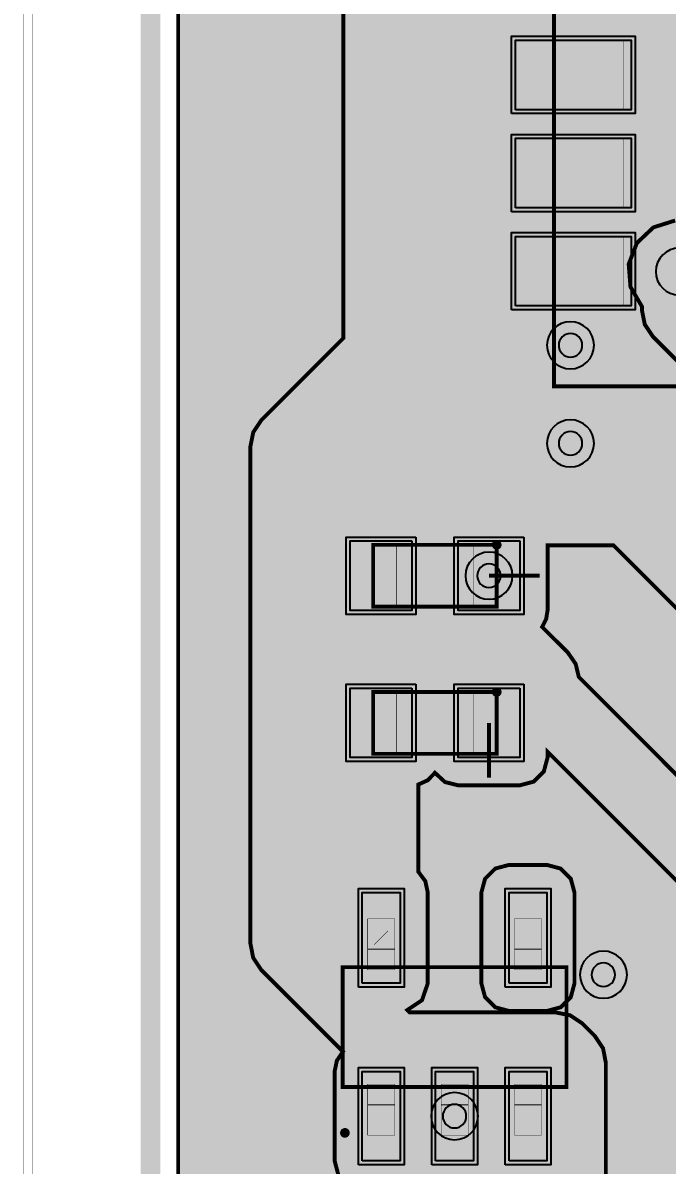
# Model space of a CAD drawing. Header units: millimetres. Extents: x -37.3 to -4.1, y -46.3 to 7.
# Drawn here: x -35.94 to -27.6, y -29.85 to -15.07 of the extents above; entities that cross this region are included whole.
import ezdxf

# ---------------------------------------------------------------- set-up
doc = ezdxf.new("R2010")
doc.units = ezdxf.units.MM
doc.header["$MEASUREMENT"] = 0
for name, color, linetype, true_color in [('Board-Outline-Layer', 7, 'Continuous', 0xff00ff), ('Bottom-Layer', 7, 'Continuous', 0x0000ff), ('Component-Marking-Layer', 7, 'Continuous', 0x66ffcc), ('Component-Shape-Layer', 7, 'Continuous', 0x00cccc), ('Document-Layer', 7, 'Continuous', 0xffffff), ('Hole-Layer', 7, 'Continuous', 0x222222), ('Multi-Layer', 7, 'Continuous', 0xc0c0c0), ('Pin-Floating-Layer', 7, 'Continuous', 0xff99ff), ('Pin-Soldering-Layer', 7, 'Continuous', 0xcc9999), ('Top-Layer', 7, 'Continuous', 0xff0000), ('Top-Paste-Mask-Layer', 7, 'Continuous', 0x808080), ('Top-Silkscreen-Layer', 7, 'Continuous', 0xffcc00), ('Top-Solder-Mask-Layer', 7, 'Continuous', 0x800080)]:
    doc.layers.add(name, color=color, linetype=linetype, true_color=true_color)

msp = doc.modelspace()

# ---------------------------------------------------------------- hatches: boundary and pattern name
at = {"layer": 'Bottom-Layer'}
for points in [[(-12.201, -44.642), (-15.371, -44.642), (-15.125, -44.428), (-14.965, -44.144), (-14.91, -43.823), (-14.91, -43.223), (-15.005, -42.807), (-15.271, -42.474), (-15.655, -42.289), (-16.081, -42.289), (-16.465, -42.474), (-16.731, -42.807), (-16.826, -43.223), (-16.826, -43.823), (-16.771, -44.144), (-16.611, -44.428), (-16.366, -44.642), (-24.02, -44.642), (-23.775, -44.428), (-23.615, -44.144), (-23.56, -43.823), (-23.56, -43.223), (-23.655, -42.807), (-23.921, -42.474), (-24.305, -42.289), (-24.731, -42.289), (-25.115, -42.474), (-25.381, -42.807), (-25.476, -43.223), (-25.476, -43.823), (-25.421, -44.144), (-25.261, -44.428), (-25.016, -44.642), (-30.652, -44.642), (-30.373, -44.275), (-30.232, -43.837), (-30.246, -43.376), (-30.414, -42.946), (-30.715, -42.598), (-31.116, -42.37), (-30.847, -42.026), (-30.724, -41.607), (-30.765, -41.173), (-30.964, -40.784), (-31.293, -40.497), (-31.02, -40.276), (-30.825, -39.982), (-26.167, -39.982), (-25.186, -40.963), (-25.029, -41.068), (-24.843, -41.105), (-15.207, -41.105), (-14.567, -41.745), (-14.41, -41.85), (-14.224, -41.887), (-11.684, -41.887), (-11.498, -41.85), (-11.341, -41.745), (-8.039, -38.443), (-7.934, -38.286), (-7.897, -38.1), (-7.897, -35.123), (-7.746, -34.858), (-7.729, -34.554), (-7.851, -34.274), (-8.085, -34.078), (-8.382, -34.008), (-8.679, -34.078), (-8.913, -34.274), (-9.035, -34.554), (-9.018, -34.858), (-8.867, -35.123), (-8.867, -37.899), (-11.438, -40.47), (-11.499, -40.322), (-11.593, -40.193), (-11.593, -39.314), (-11.442, -39.049), (-11.425, -38.745), (-11.547, -38.465), (-11.781, -38.269), (-12.078, -38.199), (-12.375, -38.269), (-12.609, -38.465), (-12.73, -38.745), (-12.714, -39.049), (-12.563, -39.314), (-12.563, -40.193), (-12.699, -40.412), (-12.741, -40.666), (-12.683, -40.917), (-14.023, -40.917), (-14.663, -40.277), (-14.82, -40.172), (-15.006, -40.135), (-15.035, -40.135), (-14.979, -39.958), (-14.96, -39.773), (-14.96, -38.873), (-15.05, -38.479), (-15.302, -38.163), (-15.666, -37.988), (-16.07, -37.988), (-16.434, -38.163), (-16.686, -38.479), (-16.776, -38.873), (-16.776, -39.37), (-17.049, -39.182), (-17.378, -39.139), (-17.69, -39.25), (-17.917, -39.491), (-18.01, -39.809), (-17.948, -40.135), (-22.438, -40.135), (-22.376, -39.809), (-22.468, -39.491), (-22.696, -39.25), (-23.008, -39.139), (-23.337, -39.182), (-23.61, -39.37), (-23.61, -38.873), (-23.7, -38.479), (-23.952, -38.163), (-24.316, -37.988), (-24.72, -37.988), (-25.084, -38.163), (-25.336, -38.479), (-25.426, -38.873), (-25.426, -39.351), (-25.623, -39.154), (-25.781, -39.049), (-25.966, -39.012), (-30.825, -39.012), (-31.02, -38.719), (-31.293, -38.497), (-30.964, -38.21), (-30.765, -37.821), (-30.724, -37.387), (-30.847, -36.968), (-31.116, -36.624), (-30.706, -36.389), (-30.402, -36.028), (-30.24, -35.585), (-30.239, -35.113), (-30.4, -34.669), (-30.703, -34.307), (-31.112, -34.071), (-31.577, -33.989), (-32.177, -33.989), (-32.642, -34.071), (-33.051, -34.307), (-33.354, -34.669), (-33.515, -35.113), (-33.514, -35.585), (-33.352, -36.028), (-33.048, -36.389), (-32.638, -36.624), (-32.907, -36.968), (-33.03, -37.387), (-32.989, -37.821), (-32.79, -38.21), (-32.461, -38.497), (-32.767, -38.756), (-32.966, -39.103), (-33.035, -39.497), (-32.966, -39.891), (-32.767, -40.238), (-32.461, -40.497), (-32.79, -40.784), (-32.989, -41.173), (-33.03, -41.607), (-32.907, -42.026), (-32.638, -42.37), (-33.039, -42.598), (-33.34, -42.946), (-33.508, -43.376), (-33.522, -43.837), (-33.381, -44.275), (-33.102, -44.642), (-33.932, -44.642), (-33.932, -0.358), (-6.648, -0.358), (-6.648, -44.642), (-7.808, -44.642), (-7.771, -44.555), (-7.759, -44.461), (-7.759, -42.661), (-7.807, -42.482), (-7.938, -42.351), (-8.117, -42.303), (-9.917, -42.303), (-10.096, -42.351), (-10.227, -42.482), (-10.275, -42.661), (-10.275, -44.461), (-10.263, -44.555), (-10.226, -44.642), (-10.913, -44.642), (-10.564, -44.334), (-10.351, -43.92), (-10.303, -43.457), (-10.427, -43.009), (-10.705, -42.635), (-11.1, -42.389), (-11.557, -42.303), (-12.014, -42.389), (-12.409, -42.635), (-12.687, -43.009), (-12.811, -43.457), (-12.763, -43.92), (-12.55, -44.334)], [(-19.441, -26.788), (-19.28, -26.528), (-19.253, -26.224), (-19.365, -25.94), (-19.592, -25.737), (-19.886, -25.656), (-22.841, -22.701), (-22.747, -22.649), (-22.662, -22.582), (-19.049, -22.582), (-18.863, -22.545), (-18.706, -22.44), (-18.265, -21.999), (-18.135, -21.981), (-18.011, -21.939), (-18.011, -25.406), (-18.162, -25.671), (-18.179, -25.975), (-18.057, -26.255), (-17.823, -26.451), (-17.526, -26.521), (-17.229, -26.451), (-16.995, -26.255), (-16.873, -25.975), (-16.89, -25.671), (-17.041, -25.406), (-17.041, -20.648), (-16.868, -20.475), (-16.573, -20.394), (-16.346, -20.19), (-16.235, -19.907), (-16.262, -19.603), (-16.422, -19.343), (-16.682, -19.183), (-16.986, -19.156), (-17.269, -19.267), (-17.473, -19.494), (-17.554, -19.789), (-17.869, -20.104), (-17.974, -20.261), (-18.011, -20.447), (-18.011, -20.733), (-18.328, -20.674), (-18.636, -20.772), (-18.861, -21.003), (-18.951, -21.313), (-19.25, -21.612), (-22.662, -21.612), (-22.933, -21.459), (-23.244, -21.447), (-23.527, -21.578), (-23.718, -21.824), (-26.889, -18.653), (-26.785, -18.378), (-26.811, -18.085), (-26.961, -17.832), (-27.206, -17.668), (-27.497, -17.627), (-27.778, -17.716), (-27.992, -17.918), (-28.098, -18.192), (-28.075, -18.486), (-27.927, -18.74), (-27.927, -18.786), (-27.89, -18.972), (-27.785, -19.129), (-20.572, -26.342), (-20.492, -26.636), (-20.288, -26.863), (-20.004, -26.975), (-19.7, -26.948)]]:
    msp.add_hatch(color=256, dxfattribs=at).paths.add_polyline_path(points)
at = {"layer": 'Component-Marking-Layer'}
for points in [[(-29.867, -21.825, 1), (-29.747, -21.825, 1)], [(-29.867, -21.825, 1), (-29.747, -21.825, 1)], [(-29.867, -23.73, 1), (-29.747, -23.73, 1)], [(-29.867, -23.73, 1), (-29.747, -23.73, 1)], [(-31.833, -29.437, 1), (-31.713, -29.437, 1)], [(-31.833, -29.437, 1), (-31.713, -29.437, 1)]]:
    msp.add_hatch(color=256, dxfattribs=at).paths.add_polyline_path(points)
at = {"layer": 'Pin-Floating-Layer'}
for points in [[(-31.478, -27.327), (-31.478, -27.057), (-31.128, -27.057), (-31.128, -27.327)], [(-31.478, -27.327), (-31.478, -27.057), (-31.128, -27.057), (-31.128, -27.327)], [(-29.578, -27.327), (-29.578, -27.057), (-29.228, -27.057), (-29.228, -27.327)], [(-29.578, -27.327), (-29.578, -27.057), (-29.228, -27.057), (-29.228, -27.327)], [(-31.478, -29.077), (-31.478, -28.807), (-31.128, -28.807), (-31.128, -29.077)], [(-31.478, -29.077), (-31.478, -28.807), (-31.128, -28.807), (-31.128, -29.077)], [(-30.528, -29.077), (-30.528, -28.807), (-30.178, -28.807), (-30.178, -29.077)], [(-30.528, -29.077), (-30.528, -28.807), (-30.178, -28.807), (-30.178, -29.077)], [(-29.578, -29.077), (-29.578, -28.807), (-29.228, -28.807), (-29.228, -29.077)], [(-29.578, -29.077), (-29.578, -28.807), (-29.228, -28.807), (-29.228, -29.077)]]:
    msp.add_hatch(color=256, dxfattribs=at).paths.add_polyline_path(points)
at = {"layer": 'Pin-Soldering-Layer'}
for points in [[(-29.066, -15.293), (-28.166, -15.293), (-28.166, -16.193), (-29.066, -16.193)], [(-29.066, -15.293), (-28.166, -15.293), (-28.166, -16.193), (-29.066, -16.193)], [(-29.066, -16.563), (-28.166, -16.563), (-28.166, -17.463), (-29.066, -17.463)], [(-29.066, -16.563), (-28.166, -16.563), (-28.166, -17.463), (-29.066, -17.463)], [(-29.066, -17.833), (-28.166, -17.833), (-28.166, -18.733), (-29.066, -18.733)], [(-29.066, -17.833), (-28.166, -17.833), (-28.166, -18.733), (-29.066, -18.733)], [(-31.407, -21.825), (-31.107, -21.825), (-31.107, -22.625), (-31.407, -22.625)], [(-31.407, -21.825), (-31.107, -21.825), (-31.107, -22.625), (-31.407, -22.625)], [(-29.807, -21.825), (-29.807, -22.625), (-30.107, -22.625), (-30.107, -21.825)], [(-29.807, -21.825), (-29.807, -22.625), (-30.107, -22.625), (-30.107, -21.825)], [(-31.407, -23.73), (-31.107, -23.73), (-31.107, -24.53), (-31.407, -24.53)], [(-31.407, -23.73), (-31.107, -23.73), (-31.107, -24.53), (-31.407, -24.53)], [(-29.807, -23.73), (-29.807, -24.53), (-30.107, -24.53), (-30.107, -23.73)], [(-29.807, -23.73), (-29.807, -24.53), (-30.107, -24.53), (-30.107, -23.73)], [(-31.478, -27.067), (-31.478, -26.667), (-31.128, -26.667), (-31.128, -27.067)], [(-31.478, -27.067), (-31.478, -26.667), (-31.128, -26.667), (-31.128, -27.067)], [(-29.578, -27.067), (-29.578, -26.667), (-29.228, -26.667), (-29.228, -27.067)], [(-29.578, -27.067), (-29.578, -26.667), (-29.228, -26.667), (-29.228, -27.067)], [(-31.478, -29.467), (-31.478, -29.067), (-31.128, -29.067), (-31.128, -29.467)], [(-31.478, -29.467), (-31.478, -29.067), (-31.128, -29.067), (-31.128, -29.467)], [(-30.528, -29.467), (-30.528, -29.067), (-30.178, -29.067), (-30.178, -29.467)], [(-30.528, -29.467), (-30.528, -29.067), (-30.178, -29.067), (-30.178, -29.467)], [(-29.578, -29.467), (-29.578, -29.067), (-29.228, -29.067), (-29.228, -29.467)], [(-29.578, -29.467), (-29.578, -29.067), (-29.228, -29.067), (-29.228, -29.467)]]:
    msp.add_hatch(color=256, dxfattribs=at).paths.add_polyline_path(points)
at = {"layer": 'Top-Layer'}
for points in [[(-6.648, -0.358), (-6.648, -2.459), (-6.777, -2.344), (-6.944, -2.303), (-8.804, -2.303), (-8.983, -2.351), (-9.114, -2.482), (-9.162, -2.661), (-9.162, -3.891), (-9.114, -4.07), (-8.983, -4.201), (-8.804, -4.249), (-6.944, -4.249), (-6.777, -4.208), (-6.648, -4.093), (-6.648, -6.829), (-6.777, -6.714), (-6.944, -6.673), (-8.161, -6.673), (-8.964, -5.87), (-8.964, -5.346), (-9.001, -5.16), (-9.106, -5.003), (-9.598, -4.511), (-9.755, -4.406), (-9.941, -4.369), (-10.208, -4.369), (-10.208, -3.863), (-10.221, -3.767), (-10.259, -3.678), (-10.221, -3.589), (-10.208, -3.493), (-10.208, -2.593), (-10.221, -2.497), (-10.259, -2.408), (-10.221, -2.319), (-10.208, -2.223), (-10.208, -1.323), (-10.256, -1.144), (-10.387, -1.013), (-10.566, -0.965), (-12.066, -0.965), (-12.245, -1.013), (-12.376, -1.144), (-12.424, -1.323), (-12.424, -2.223), (-12.411, -2.319), (-12.373, -2.408), (-12.411, -2.497), (-12.424, -2.593), (-12.424, -3.493), (-12.411, -3.589), (-12.373, -3.678), (-12.411, -3.767), (-12.424, -3.863), (-12.424, -4.763), (-12.411, -4.859), (-12.373, -4.948), (-12.411, -5.037), (-12.424, -5.133), (-12.424, -6.033), (-12.411, -6.129), (-12.373, -6.218), (-12.406, -6.29), (-12.422, -6.368), (-12.822, -6.368), (-13.008, -6.405), (-13.165, -6.51), (-13.358, -6.703), (-13.653, -6.784), (-13.88, -6.988), (-13.991, -7.272), (-13.964, -7.575), (-13.804, -7.835), (-13.544, -7.995), (-13.241, -8.022), (-12.957, -7.911), (-12.753, -7.684), (-12.672, -7.389), (-12.621, -7.338), (-12.422, -7.338), (-12.406, -7.416), (-12.373, -7.488), (-12.411, -7.577), (-12.424, -7.673), (-12.424, -8.573), (-12.411, -8.669), (-12.373, -8.758), (-12.411, -8.847), (-12.424, -8.943), (-12.424, -9.843), (-12.411, -9.939), (-12.373, -10.028), (-12.411, -10.117), (-12.424, -10.213), (-12.424, -11.113), (-12.411, -11.209), (-12.373, -11.298), (-12.411, -11.387), (-12.424, -11.483), (-12.424, -12.383), (-12.411, -12.479), (-12.373, -12.568), (-12.411, -12.657), (-12.424, -12.753), (-12.424, -13.653), (-12.411, -13.749), (-12.373, -13.838), (-12.411, -13.927), (-12.424, -14.023), (-12.424, -14.923), (-12.411, -15.019), (-12.373, -15.108), (-12.411, -15.197), (-12.424, -15.293), (-12.424, -16.193), (-12.411, -16.289), (-12.373, -16.378), (-12.411, -16.467), (-12.424, -16.563), (-12.424, -17.463), (-12.411, -17.559), (-12.373, -17.648), (-12.411, -17.737), (-12.424, -17.833), (-12.424, -18.028), (-12.47, -18.021), (-12.515, -18.019), (-25.618, -18.019), (-27.302, -16.335), (-27.302, -7.557), (-27.339, -7.372), (-27.444, -7.214), (-27.607, -7.051), (-27.655, -7.009), (-27.708, -6.974), (-27.708, -6.403), (-27.721, -6.307), (-27.759, -6.218), (-27.721, -6.129), (-27.708, -6.033), (-27.708, -5.133), (-27.721, -5.037), (-27.759, -4.948), (-27.721, -4.859), (-27.708, -4.763), (-27.708, -3.863), (-27.721, -3.767), (-27.759, -3.678), (-27.721, -3.589), (-27.708, -3.493), (-27.708, -2.593), (-27.721, -2.497), (-27.759, -2.408), (-27.721, -2.319), (-27.708, -2.223), (-27.708, -1.323), (-27.756, -1.144), (-27.887, -1.013), (-28.066, -0.965), (-29.566, -0.965), (-29.745, -1.013), (-29.876, -1.144), (-29.924, -1.323), (-29.924, -2.223), (-29.911, -2.319), (-29.873, -2.408), (-29.906, -2.48), (-29.923, -2.558), (-32.634, -2.558), (-32.82, -2.595), (-32.977, -2.7), (-33.301, -3.024), (-33.345, -3.074), (-33.381, -3.13), (-33.619, -3.242), (-33.716, -3.487), (-33.716, -4.387), (-33.64, -4.608), (-33.443, -4.735), (-33.443, -4.917), (-33.64, -5.044), (-33.716, -5.265), (-33.716, -6.165), (-33.668, -6.344), (-33.537, -6.475), (-33.358, -6.523), (-32.836, -6.523), (-31.792, -7.567), (-31.792, -19.148), (-32.855, -20.211), (-32.96, -20.368), (-32.997, -20.554), (-32.997, -26.986), (-32.96, -27.172), (-32.855, -27.329), (-31.798, -28.386), (-31.878, -28.503), (-31.906, -28.642), (-31.906, -29.799), (-31.859, -29.977), (-31.729, -30.108), (-31.551, -30.157), (-31.147, -30.561), (-31.453, -30.561), (-31.632, -30.609), (-31.763, -30.74), (-31.811, -30.919), (-31.811, -31.819), (-31.763, -31.998), (-31.632, -32.129), (-31.453, -32.177), (-30.653, -32.177), (-30.482, -32.134), (-30.353, -32.015), (-30.26, -32.111), (-30.138, -32.167), (-30.138, -32.603), (-30.26, -32.659), (-30.353, -32.755), (-30.482, -32.636), (-30.653, -32.593), (-31.453, -32.593), (-31.632, -32.641), (-31.763, -32.772), (-31.811, -32.951), (-31.811, -33.851), (-31.804, -33.921), (-31.784, -33.989), (-32.177, -33.989), (-32.642, -34.071), (-33.051, -34.307), (-33.354, -34.669), (-33.515, -35.113), (-33.514, -35.585), (-33.352, -36.028), (-33.048, -36.389), (-32.638, -36.624), (-32.907, -36.968), (-33.03, -37.387), (-32.989, -37.821), (-32.79, -38.21), (-32.461, -38.497), (-32.816, -38.819), (-33.01, -39.257), (-33.01, -39.737), (-32.816, -40.175), (-32.461, -40.497), (-32.743, -40.728), (-32.939, -41.035), (-33.03, -41.388), (-33.007, -41.752), (-32.872, -42.09), (-32.638, -42.37), (-33.039, -42.598), (-33.34, -42.946), (-33.508, -43.376), (-33.522, -43.837), (-33.381, -44.275), (-33.102, -44.642), (-33.932, -44.642), (-33.932, -0.358)], [(-29.566, -16.193), (-29.566, -15.293), (-28.066, -15.293), (-28.066, -16.193)], [(-29.566, -17.463), (-29.566, -16.563), (-28.066, -16.563), (-28.066, -17.463)], [(-29.566, -18.733), (-29.566, -17.833), (-28.066, -17.833), (-28.066, -18.733)], [(-30.907, -21.775), (-30.907, -22.675), (-31.707, -22.675), (-31.707, -21.775)], [(-29.507, -21.775), (-29.507, -22.675), (-30.307, -22.675), (-30.307, -21.775)], [(-29.149, -22.675), (-29.149, -21.832), (-28.294, -21.832), (-27.452, -22.674), (-27.404, -22.716), (-27.351, -22.751), (-27.351, -23.452), (-27.303, -23.631), (-27.172, -23.762), (-26.993, -23.81), (-26.093, -23.81), (-25.914, -23.762), (-25.783, -23.631), (-25.735, -23.452), (-25.735, -22.751), (-25.682, -22.716), (-25.634, -22.674), (-24.792, -21.832), (-23.825, -21.832), (-26.103, -24.11), (-26.145, -24.158), (-26.18, -24.211), (-26.881, -24.211), (-27.06, -24.259), (-27.191, -24.39), (-27.239, -24.569), (-27.239, -25.041), (-28.744, -23.536), (-28.785, -23.366), (-28.885, -23.221), (-29.219, -22.888), (-29.167, -22.787)], [(-30.907, -23.68), (-30.907, -24.58), (-31.707, -24.58), (-31.707, -23.68)], [(-29.507, -23.68), (-29.507, -24.58), (-30.307, -24.58), (-30.307, -23.68)], [(-26.138, -28.086), (-26.09, -28.265), (-25.959, -28.396), (-25.78, -28.444), (-24.78, -28.444), (-24.775, -28.444), (-24.771, -28.444), (-24.771, -29.566), (-25.031, -29.687), (-25.212, -29.91), (-25.276, -30.19), (-25.276, -31.375), (-25.223, -31.631), (-25.071, -31.844), (-25.071, -32.47), (-25.745, -32.47), (-25.872, -32.273), (-26.093, -32.197), (-26.615, -32.197), (-28.394, -30.418), (-28.394, -28.527), (-28.431, -28.341), (-28.536, -28.184), (-28.699, -28.02), (-28.857, -27.915), (-29.043, -27.878), (-30.934, -27.878), (-30.965, -27.847), (-30.774, -27.719), (-30.7, -27.501), (-30.7, -26.326), (-30.732, -26.178), (-30.822, -26.057), (-30.822, -24.928), (-30.7, -24.872), (-30.607, -24.776), (-30.478, -24.895), (-30.307, -24.938), (-29.507, -24.938), (-29.328, -24.89), (-29.197, -24.759), (-29.149, -24.58), (-29.149, -24.503), (-26.138, -27.514)], [(-30.006, -27.501), (-29.958, -27.68), (-29.827, -27.811), (-29.648, -27.859), (-29.158, -27.859), (-28.979, -27.811), (-28.848, -27.68), (-28.8, -27.501), (-28.8, -26.326), (-28.848, -26.147), (-28.979, -26.016), (-29.158, -25.968), (-29.648, -25.968), (-29.827, -26.016), (-29.958, -26.147), (-30.006, -26.326)], [(-31.548, -27.501), (-31.548, -26.326), (-31.058, -26.326), (-31.058, -27.501)], [(-29.648, -27.501), (-29.648, -26.326), (-29.158, -26.326), (-29.158, -27.501)], [(-31.548, -29.799), (-31.548, -28.642), (-31.058, -28.642), (-31.058, -29.799)], [(-30.598, -29.799), (-30.598, -28.642), (-30.108, -28.642), (-30.108, -29.799)], [(-29.648, -29.799), (-29.648, -28.642), (-29.158, -28.642), (-29.158, -29.799)]]:
    msp.add_hatch(color=256, dxfattribs=at).paths.add_polyline_path(points)
at = {"layer": 'Top-Paste-Mask-Layer'}
for points in [[(-29.566, -16.193), (-29.566, -15.293), (-28.066, -15.293), (-28.066, -16.193)], [(-29.566, -17.463), (-29.566, -16.563), (-28.066, -16.563), (-28.066, -17.463)], [(-29.566, -18.733), (-29.566, -17.833), (-28.066, -17.833), (-28.066, -18.733)], [(-30.907, -21.775), (-30.907, -22.675), (-31.707, -22.675), (-31.707, -21.775)], [(-29.507, -21.775), (-29.507, -22.675), (-30.307, -22.675), (-30.307, -21.775)], [(-30.907, -23.68), (-30.907, -24.58), (-31.707, -24.58), (-31.707, -23.68)], [(-29.507, -23.68), (-29.507, -24.58), (-30.307, -24.58), (-30.307, -23.68)], [(-31.548, -27.501), (-31.548, -26.326), (-31.058, -26.326), (-31.058, -27.501)], [(-29.648, -27.501), (-29.648, -26.326), (-29.158, -26.326), (-29.158, -27.501)], [(-31.548, -29.799), (-31.548, -28.642), (-31.058, -28.642), (-31.058, -29.799)], [(-30.598, -29.799), (-30.598, -28.642), (-30.108, -28.642), (-30.108, -29.799)], [(-29.648, -29.799), (-29.648, -28.642), (-29.158, -28.642), (-29.158, -29.799)]]:
    msp.add_hatch(color=256, dxfattribs=at).paths.add_polyline_path(points)
at = {"layer": 'Top-Solder-Mask-Layer'}
for points in [[(-29.616, -16.243), (-29.616, -15.243), (-28.016, -15.243), (-28.016, -16.243)], [(-29.616, -17.513), (-29.616, -16.513), (-28.016, -16.513), (-28.016, -17.513)], [(-29.616, -18.783), (-29.616, -17.783), (-28.016, -17.783), (-28.016, -18.783)], [(-30.856, -21.724), (-30.856, -22.726), (-31.758, -22.726), (-31.758, -21.724)], [(-29.456, -21.724), (-29.456, -22.726), (-30.358, -22.726), (-30.358, -21.724)], [(-30.856, -23.629), (-30.856, -24.631), (-31.758, -24.631), (-31.758, -23.629)], [(-29.456, -23.629), (-29.456, -24.631), (-30.358, -24.631), (-30.358, -23.629)], [(-31.599, -27.552), (-31.599, -26.275), (-31.007, -26.275), (-31.007, -27.552)], [(-29.699, -27.552), (-29.699, -26.275), (-29.107, -26.275), (-29.107, -27.552)], [(-31.599, -29.85), (-31.599, -28.591), (-31.007, -28.591), (-31.007, -29.85)], [(-30.649, -29.85), (-30.649, -28.591), (-30.057, -28.591), (-30.057, -29.85)], [(-29.699, -29.85), (-29.699, -28.591), (-29.107, -28.591), (-29.107, -29.85)]]:
    msp.add_hatch(color=256, dxfattribs=at).paths.add_polyline_path(points)

# ---------------------------------------------------------------- linework, layer by layer
at = {"layer": 'Board-Outline-Layer', "const_width": 0.254}
msp.add_lwpolyline([(-34.29, -45), (-34.29, 0), (-6.29, 0), (-6.29, -45)], close=True, dxfattribs=at)
at = {"layer": 'Bottom-Layer', "const_width": 0.00508}
msp.add_lwpolyline([(-35.941, -45.593), (-35.941, 1.143), (-4.064, 1.143), (-4.064, -45.593)], close=True, dxfattribs=at)
at = {"layer": 'Bottom-Layer', "const_width": 0.0508}
for points in [[(-33.932, -44.642), (-33.932, -0.358)], [(-27.497, -17.627), (-27.778, -17.716), (-27.992, -17.918), (-28.098, -18.192), (-28.075, -18.486), (-27.927, -18.74), (-27.927, -18.786), (-27.89, -18.972), (-27.785, -19.129), (-20.572, -26.342)]]:
    msp.add_lwpolyline(points, dxfattribs=at)
at = {"layer": 'Component-Marking-Layer', "const_width": 0.00508}
for points in [[(-29.867, -21.825, 1), (-29.747, -21.825), (-29.747, -21.825, 1), (-29.867, -21.825)], [(-29.867, -21.825, 1), (-29.747, -21.825), (-29.747, -21.825, 1), (-29.867, -21.825)], [(-29.867, -23.73, 1), (-29.747, -23.73), (-29.747, -23.73, 1), (-29.867, -23.73)], [(-29.867, -23.73, 1), (-29.747, -23.73), (-29.747, -23.73, 1), (-29.867, -23.73)], [(-31.833, -29.437, 1), (-31.713, -29.437), (-31.713, -29.437, 1), (-31.833, -29.437)], [(-31.833, -29.437, 1), (-31.713, -29.437), (-31.713, -29.437, 1), (-31.833, -29.437)]]:
    msp.add_lwpolyline(points, format="xyb", dxfattribs=at)
at = {"layer": 'Component-Shape-Layer', "const_width": 0.0508}
for points in [[(-29.066, -19.773), (-29.066, 5.727), (-11.066, 5.727), (-11.066, -19.773)], [(-29.066, -19.773), (-29.066, 5.727), (-11.066, 5.727), (-11.066, -19.773)], [(-29.807, -21.825), (-29.807, -22.625), (-31.407, -22.625), (-31.407, -21.825)], [(-29.807, -21.825), (-29.807, -22.625), (-31.407, -22.625), (-31.407, -21.825)], [(-29.807, -23.73), (-29.807, -24.53), (-31.407, -24.53), (-31.407, -23.73)], [(-29.807, -23.73), (-29.807, -24.53), (-31.407, -24.53), (-31.407, -23.73)], [(-31.803, -27.292), (-28.903, -27.292), (-28.903, -28.842), (-31.803, -28.842)], [(-31.803, -27.292), (-28.903, -27.292), (-28.903, -28.842), (-31.803, -28.842)]]:
    msp.add_lwpolyline(points, close=True, dxfattribs=at)
at = {"layer": 'Document-Layer', "const_width": 0.2}
msp.add_lwpolyline([(-31.403, -29.83, 1), (-31.203, -29.83, 1)], format="xyb", close=True, dxfattribs=at)
msp.add_lwpolyline([(-31.403, -29.83, 1), (-31.203, -29.83, 1)], format="xyb", close=True, dxfattribs=at)
at = {"layer": 'Hole-Layer'}
for points in [[(-29.004, -19.242, 1), (-28.699, -19.242, 1)], [(-29.004, -20.512, 1), (-28.699, -20.512, 1)], [(-30.06, -22.225, 1), (-29.755, -22.225, 1)], [(-28.578, -27.39, 1), (-28.273, -27.39, 1)], [(-30.506, -29.221, 1), (-30.201, -29.221, 1)]]:
    msp.add_lwpolyline(points, format="xyb", close=True, dxfattribs=at)
at = {"layer": 'Multi-Layer'}
for points in [[(-27.747, -18.288, 1), (-27.137, -18.288), (-27.137, -18.288, 1), (-27.747, -18.288)], [(-29.157, -19.242, 1), (-28.547, -19.242), (-28.547, -19.242, 1), (-29.157, -19.242)], [(-29.157, -20.512, 1), (-28.547, -20.512), (-28.547, -20.512, 1), (-29.157, -20.512)], [(-30.212, -22.225, 1), (-29.602, -22.225), (-29.602, -22.225, 1), (-30.212, -22.225)], [(-28.73, -27.39, 1), (-28.12, -27.39), (-28.12, -27.39, 1), (-28.73, -27.39)], [(-30.658, -29.221, 1), (-30.048, -29.221), (-30.048, -29.221, 1), (-30.658, -29.221)]]:
    msp.add_lwpolyline(points, format="xyb", dxfattribs=at)
at = {"layer": 'Pin-Floating-Layer', "const_width": 0.00508}
for points in [[(-31.478, -27.327), (-31.478, -27.057), (-31.128, -27.057), (-31.128, -27.327)], [(-31.478, -27.327), (-31.478, -27.057), (-31.128, -27.057), (-31.128, -27.327)], [(-29.578, -27.327), (-29.578, -27.057), (-29.228, -27.057), (-29.228, -27.327)], [(-29.578, -27.327), (-29.578, -27.057), (-29.228, -27.057), (-29.228, -27.327)], [(-31.478, -29.077), (-31.478, -28.807), (-31.128, -28.807), (-31.128, -29.077)], [(-31.478, -29.077), (-31.478, -28.807), (-31.128, -28.807), (-31.128, -29.077)], [(-30.528, -29.077), (-30.528, -28.807), (-30.178, -28.807), (-30.178, -29.077)], [(-30.528, -29.077), (-30.528, -28.807), (-30.178, -28.807), (-30.178, -29.077)], [(-29.578, -29.077), (-29.578, -28.807), (-29.228, -28.807), (-29.228, -29.077)], [(-29.578, -29.077), (-29.578, -28.807), (-29.228, -28.807), (-29.228, -29.077)]]:
    msp.add_lwpolyline(points, close=True, dxfattribs=at)
at = {"layer": 'Pin-Soldering-Layer', "const_width": 0.00508}
for points in [[(-29.066, -15.293), (-28.166, -15.293), (-28.166, -16.193), (-29.066, -16.193)], [(-29.066, -15.293), (-28.166, -15.293), (-28.166, -16.193), (-29.066, -16.193)], [(-29.066, -16.563), (-28.166, -16.563), (-28.166, -17.463), (-29.066, -17.463)], [(-29.066, -16.563), (-28.166, -16.563), (-28.166, -17.463), (-29.066, -17.463)], [(-29.066, -17.833), (-28.166, -17.833), (-28.166, -18.733), (-29.066, -18.733)], [(-29.066, -17.833), (-28.166, -17.833), (-28.166, -18.733), (-29.066, -18.733)], [(-31.407, -21.825), (-31.107, -21.825), (-31.107, -22.625), (-31.407, -22.625)], [(-31.407, -21.825), (-31.107, -21.825), (-31.107, -22.625), (-31.407, -22.625)], [(-29.807, -21.825), (-29.807, -22.625), (-30.107, -22.625), (-30.107, -21.825)], [(-29.807, -21.825), (-29.807, -22.625), (-30.107, -22.625), (-30.107, -21.825)], [(-31.407, -23.73), (-31.107, -23.73), (-31.107, -24.53), (-31.407, -24.53)], [(-31.407, -23.73), (-31.107, -23.73), (-31.107, -24.53), (-31.407, -24.53)], [(-29.807, -23.73), (-29.807, -24.53), (-30.107, -24.53), (-30.107, -23.73)], [(-29.807, -23.73), (-29.807, -24.53), (-30.107, -24.53), (-30.107, -23.73)], [(-31.478, -27.067), (-31.478, -26.667), (-31.128, -26.667), (-31.128, -27.067)], [(-31.478, -27.067), (-31.478, -26.667), (-31.128, -26.667), (-31.128, -27.067)], [(-29.578, -27.067), (-29.578, -26.667), (-29.228, -26.667), (-29.228, -27.067)], [(-29.578, -27.067), (-29.578, -26.667), (-29.228, -26.667), (-29.228, -27.067)], [(-31.478, -29.467), (-31.478, -29.067), (-31.128, -29.067), (-31.128, -29.467)], [(-31.478, -29.467), (-31.478, -29.067), (-31.128, -29.067), (-31.128, -29.467)], [(-30.528, -29.467), (-30.528, -29.067), (-30.178, -29.067), (-30.178, -29.467)], [(-30.528, -29.467), (-30.528, -29.067), (-30.178, -29.067), (-30.178, -29.467)], [(-29.578, -29.467), (-29.578, -29.067), (-29.228, -29.067), (-29.228, -29.467)], [(-29.578, -29.467), (-29.578, -29.067), (-29.228, -29.067), (-29.228, -29.467)]]:
    msp.add_lwpolyline(points, close=True, dxfattribs=at)
at = {"layer": 'Top-Layer'}
for points, const_width in [([(-35.814, -45.72), (-35.814, 0.889), (-4.191, 0.889), (-4.191, -45.72)], 0.00508), ([(-30.006, -27.501), (-29.958, -27.68), (-29.827, -27.811), (-29.648, -27.859), (-29.158, -27.859), (-28.979, -27.811), (-28.848, -27.68), (-28.8, -27.501), (-28.8, -26.326), (-28.848, -26.147), (-28.979, -26.016), (-29.158, -25.968), (-29.648, -25.968), (-29.827, -26.016), (-29.958, -26.147), (-30.006, -26.326)], 0.0508)]:
    msp.add_lwpolyline(points, close=True, dxfattribs=dict(at, const_width=const_width))
for points, const_width in [([(-33.932, -44.642), (-33.932, -0.358)], 0.0508), ([(-30.607, -22.359), (-30.607, -4.953)], 0.254), ([(-30.226, -20.447), (-30.226, -6.668)], 0.254), ([(-31.307, -19.349), (-31.307, -7.366)], 0.254), ([(-27.787, -7.557), (-27.787, -16.536)], 0.254), ([(-31.792, -7.567), (-31.792, -19.148), (-32.855, -20.211), (-32.96, -20.368), (-32.997, -20.554), (-32.997, -26.986), (-32.96, -27.172), (-32.855, -27.329), (-31.798, -28.386), (-31.878, -28.503), (-31.906, -28.642), (-31.906, -29.799), (-31.859, -29.977)], 0.0508), ([(-27.787, -16.536), (-25.819, -18.504)], 0.254), ([(-28.811, -18.288), (-28.816, -18.283)], 0.254), ([(-27.442, -18.288), (-28.811, -18.288)], 0.254), ([(-32.512, -20.554), (-31.307, -19.349)], 0.254), ([(-31.307, -22.225), (-31.307, -19.349)], 0.254), ([(-29.326, -21.347), (-30.226, -20.447)], 0.254), ([(-32.512, -26.986), (-32.512, -20.554)], 0.254), ([(-28.093, -21.347), (-29.326, -21.347)], 0.254), ([(-27.109, -22.331), (-28.093, -21.347)], 0.254), ([(-27.239, -25.041), (-28.744, -23.536), (-28.785, -23.366), (-28.885, -23.221), (-29.219, -22.888), (-29.167, -22.787), (-29.149, -22.675), (-29.149, -21.832), (-28.294, -21.832), (-27.452, -22.674)], 0.0508), ([(-31.307, -22.225), (-31.307, -24.13)], 0.254), ([(-30.586, -22.38), (-30.607, -22.359)], 0.254), ([(-30.586, -22.791), (-30.586, -22.38)], 0.254), ([(-29.907, -22.225), (-29.25, -22.225)], 0.0508), ([(-30.423, -22.954), (-30.586, -22.791)], 0.254), ([(-29.838, -22.954), (-30.423, -22.954)], 0.254), ([(-29.228, -23.564), (-29.838, -22.954)], 0.254), ([(-29.228, -23.738), (-29.228, -23.564)], 0.254), ([(-25.28, -27.686), (-29.228, -23.738)], 0.254), ([(-31.307, -24.13), (-31.307, -26.909)], 0.254), ([(-29.907, -24.13), (-29.907, -24.837)], 0.0508), ([(-28.394, -30.418), (-28.394, -28.527), (-28.431, -28.341), (-28.536, -28.184), (-28.699, -28.02), (-28.857, -27.915), (-29.043, -27.878), (-30.934, -27.878), (-30.965, -27.847), (-30.774, -27.719), (-30.7, -27.501), (-30.7, -26.326), (-30.732, -26.178), (-30.822, -26.057), (-30.822, -24.928), (-30.7, -24.872), (-30.607, -24.776), (-30.478, -24.895), (-30.307, -24.938), (-29.507, -24.938), (-29.328, -24.89), (-29.197, -24.759), (-29.149, -24.58), (-29.149, -24.503), (-26.138, -27.514)], 0.0508), ([(-31.135, -28.363), (-32.512, -26.986)], 0.254), ([(-31.307, -26.909), (-31.303, -26.913)], 0.254), ([(-29.043, -28.363), (-31.135, -28.363)], 0.254), ([(-28.879, -28.527), (-29.043, -28.363)], 0.254), ([(-28.879, -30.619), (-28.879, -28.527)], 0.254), ([(-31.303, -29.719), (-31.303, -29.221)], 0.254), ([(-29.403, -31.119), (-29.403, -29.221)], 0.254), ([(-29.653, -31.369), (-31.303, -29.719)], 0.254)]:
    msp.add_lwpolyline(points, dxfattribs=dict(at, const_width=const_width))
for points in [[(-29.566, -16.193), (-29.566, -15.293), (-28.066, -15.293), (-28.066, -16.193)], [(-29.566, -17.463), (-29.566, -16.563), (-28.066, -16.563), (-28.066, -17.463)], [(-29.566, -18.733), (-29.566, -17.833), (-28.066, -17.833), (-28.066, -18.733)], [(-30.907, -21.775), (-30.907, -22.675), (-31.707, -22.675), (-31.707, -21.775)], [(-29.507, -21.775), (-29.507, -22.675), (-30.307, -22.675), (-30.307, -21.775)], [(-30.907, -23.68), (-30.907, -24.58), (-31.707, -24.58), (-31.707, -23.68)], [(-29.507, -23.68), (-29.507, -24.58), (-30.307, -24.58), (-30.307, -23.68)], [(-31.548, -27.501), (-31.548, -26.326), (-31.058, -26.326), (-31.058, -27.501)], [(-29.648, -27.501), (-29.648, -26.326), (-29.158, -26.326), (-29.158, -27.501)], [(-31.548, -29.799), (-31.548, -28.642), (-31.058, -28.642), (-31.058, -29.799)], [(-30.598, -29.799), (-30.598, -28.642), (-30.108, -28.642), (-30.108, -29.799)], [(-29.648, -29.799), (-29.648, -28.642), (-29.158, -28.642), (-29.158, -29.799)]]:
    msp.add_lwpolyline(points, close=True, dxfattribs=at)
at = {"layer": 'Top-Paste-Mask-Layer'}
for points in [[(-29.566, -16.193), (-29.566, -15.293), (-28.066, -15.293), (-28.066, -16.193)], [(-29.566, -17.463), (-29.566, -16.563), (-28.066, -16.563), (-28.066, -17.463)], [(-29.566, -18.733), (-29.566, -17.833), (-28.066, -17.833), (-28.066, -18.733)], [(-30.907, -21.775), (-30.907, -22.675), (-31.707, -22.675), (-31.707, -21.775)], [(-29.507, -21.775), (-29.507, -22.675), (-30.307, -22.675), (-30.307, -21.775)], [(-30.907, -23.68), (-30.907, -24.58), (-31.707, -24.58), (-31.707, -23.68)], [(-29.507, -23.68), (-29.507, -24.58), (-30.307, -24.58), (-30.307, -23.68)], [(-31.548, -27.501), (-31.548, -26.326), (-31.058, -26.326), (-31.058, -27.501)], [(-29.648, -27.501), (-29.648, -26.326), (-29.158, -26.326), (-29.158, -27.501)], [(-31.548, -29.799), (-31.548, -28.642), (-31.058, -28.642), (-31.058, -29.799)], [(-30.598, -29.799), (-30.598, -28.642), (-30.108, -28.642), (-30.108, -29.799)], [(-29.648, -29.799), (-29.648, -28.642), (-29.158, -28.642), (-29.158, -29.799)]]:
    msp.add_lwpolyline(points, close=True, dxfattribs=at)
at = {"layer": 'Top-Silkscreen-Layer'}
for points, const_width in [([(-29.066, -18.964), (-29.066, -19.812)], 0.254), ([(-29.066, -18.964), (-29.066, -19.812)], 0.254), ([(-29.066, -19.812), (-27.732, -19.812)], 0.254), ([(-29.066, -19.812), (-27.732, -19.812)], 0.254), ([(-30.887, -21.515), (-31.687, -21.515)], 0.254), ([(-30.887, -21.515), (-31.687, -21.515)], 0.254), ([(-30.327, -21.515), (-29.527, -21.515)], 0.254), ([(-30.327, -21.515), (-29.527, -21.515)], 0.254), ([(-31.997, -22.625), (-31.997, -21.825)], 0.254), ([(-31.997, -22.625), (-31.997, -21.825)], 0.254), ([(-29.217, -21.825), (-29.217, -22.625)], 0.254), ([(-29.217, -21.825), (-29.217, -22.625)], 0.254), ([(-30.887, -22.935), (-31.687, -22.935)], 0.254), ([(-30.887, -22.935), (-31.687, -22.935)], 0.254), ([(-30.327, -22.935), (-29.527, -22.935)], 0.254), ([(-30.327, -22.935), (-29.527, -22.935)], 0.254), ([(-30.887, -23.42), (-31.687, -23.42)], 0.254), ([(-30.887, -23.42), (-31.687, -23.42)], 0.254), ([(-30.327, -23.42), (-29.527, -23.42)], 0.254), ([(-30.327, -23.42), (-29.527, -23.42)], 0.254), ([(-31.997, -24.53), (-31.997, -23.73)], 0.254), ([(-31.997, -24.53), (-31.997, -23.73)], 0.254), ([(-29.217, -23.73), (-29.217, -24.53)], 0.254), ([(-29.217, -23.73), (-29.217, -24.53)], 0.254), ([(-30.887, -24.84), (-31.687, -24.84)], 0.254), ([(-30.887, -24.84), (-31.687, -24.84)], 0.254), ([(-30.327, -24.84), (-29.527, -24.84)], 0.254), ([(-30.327, -24.84), (-29.527, -24.84)], 0.254), ([(-31.879, -28.918), (-31.879, -27.216)], 0.152), ([(-31.879, -28.918), (-31.879, -27.216)], 0.152), ([(-29.877, -27.216), (-30.829, -27.216)], 0.152), ([(-29.877, -27.216), (-30.829, -27.216)], 0.152), ([(-28.827, -28.918), (-28.827, -27.216)], 0.152), ([(-28.827, -28.918), (-28.827, -27.216)], 0.152)]:
    msp.add_lwpolyline(points, dxfattribs=dict(at, const_width=const_width))
for points, const_width in [([(-31.997, -21.825, -0.414), (-31.687, -21.515)], 0.254), ([(-31.997, -21.825, -0.414), (-31.687, -21.515)], 0.254), ([(-29.527, -21.515, -0.414), (-29.217, -21.825)], 0.254), ([(-29.527, -21.515, -0.414), (-29.217, -21.825)], 0.254), ([(-31.687, -22.935, -0.414), (-31.997, -22.625)], 0.254), ([(-31.687, -22.935, -0.414), (-31.997, -22.625)], 0.254), ([(-29.217, -22.625, -0.414), (-29.527, -22.935)], 0.254), ([(-29.217, -22.625, -0.414), (-29.527, -22.935)], 0.254), ([(-31.997, -23.73, -0.414), (-31.687, -23.42)], 0.254), ([(-31.997, -23.73, -0.414), (-31.687, -23.42)], 0.254), ([(-29.527, -23.42, -0.414), (-29.217, -23.73)], 0.254), ([(-29.527, -23.42, -0.414), (-29.217, -23.73)], 0.254), ([(-31.687, -24.84, -0.414), (-31.997, -24.53)], 0.254), ([(-31.687, -24.84, -0.414), (-31.997, -24.53)], 0.254), ([(-29.217, -24.53, -0.414), (-29.527, -24.84)], 0.254), ([(-29.217, -24.53, -0.414), (-29.527, -24.84)], 0.254), ([(-32.154, -29.21, 1), (-31.854, -29.21), (-31.854, -29.21, 1), (-32.154, -29.21)], 0.3), ([(-32.154, -29.21, 1), (-31.854, -29.21), (-31.854, -29.21, 1), (-32.154, -29.21)], 0.3)]:
    msp.add_lwpolyline(points, format="xyb", dxfattribs=dict(at, const_width=const_width))
at = {"layer": 'Top-Solder-Mask-Layer'}
for points in [[(-29.616, -16.243), (-29.616, -15.243), (-28.016, -15.243), (-28.016, -16.243)], [(-29.616, -17.513), (-29.616, -16.513), (-28.016, -16.513), (-28.016, -17.513)], [(-29.616, -18.783), (-29.616, -17.783), (-28.016, -17.783), (-28.016, -18.783)], [(-30.856, -21.724), (-30.856, -22.726), (-31.758, -22.726), (-31.758, -21.724)], [(-29.456, -21.724), (-29.456, -22.726), (-30.358, -22.726), (-30.358, -21.724)], [(-30.856, -23.629), (-30.856, -24.631), (-31.758, -24.631), (-31.758, -23.629)], [(-29.456, -23.629), (-29.456, -24.631), (-30.358, -24.631), (-30.358, -23.629)], [(-31.599, -27.552), (-31.599, -26.275), (-31.007, -26.275), (-31.007, -27.552)], [(-29.699, -27.552), (-29.699, -26.275), (-29.107, -26.275), (-29.107, -27.552)], [(-31.599, -29.85), (-31.599, -28.591), (-31.007, -28.591), (-31.007, -29.85)], [(-30.649, -29.85), (-30.649, -28.591), (-30.057, -28.591), (-30.057, -29.85)], [(-29.699, -29.85), (-29.699, -28.591), (-29.107, -28.591), (-29.107, -29.85)]]:
    msp.add_lwpolyline(points, close=True, dxfattribs=at)

doc.saveas('drawing.dxf')
